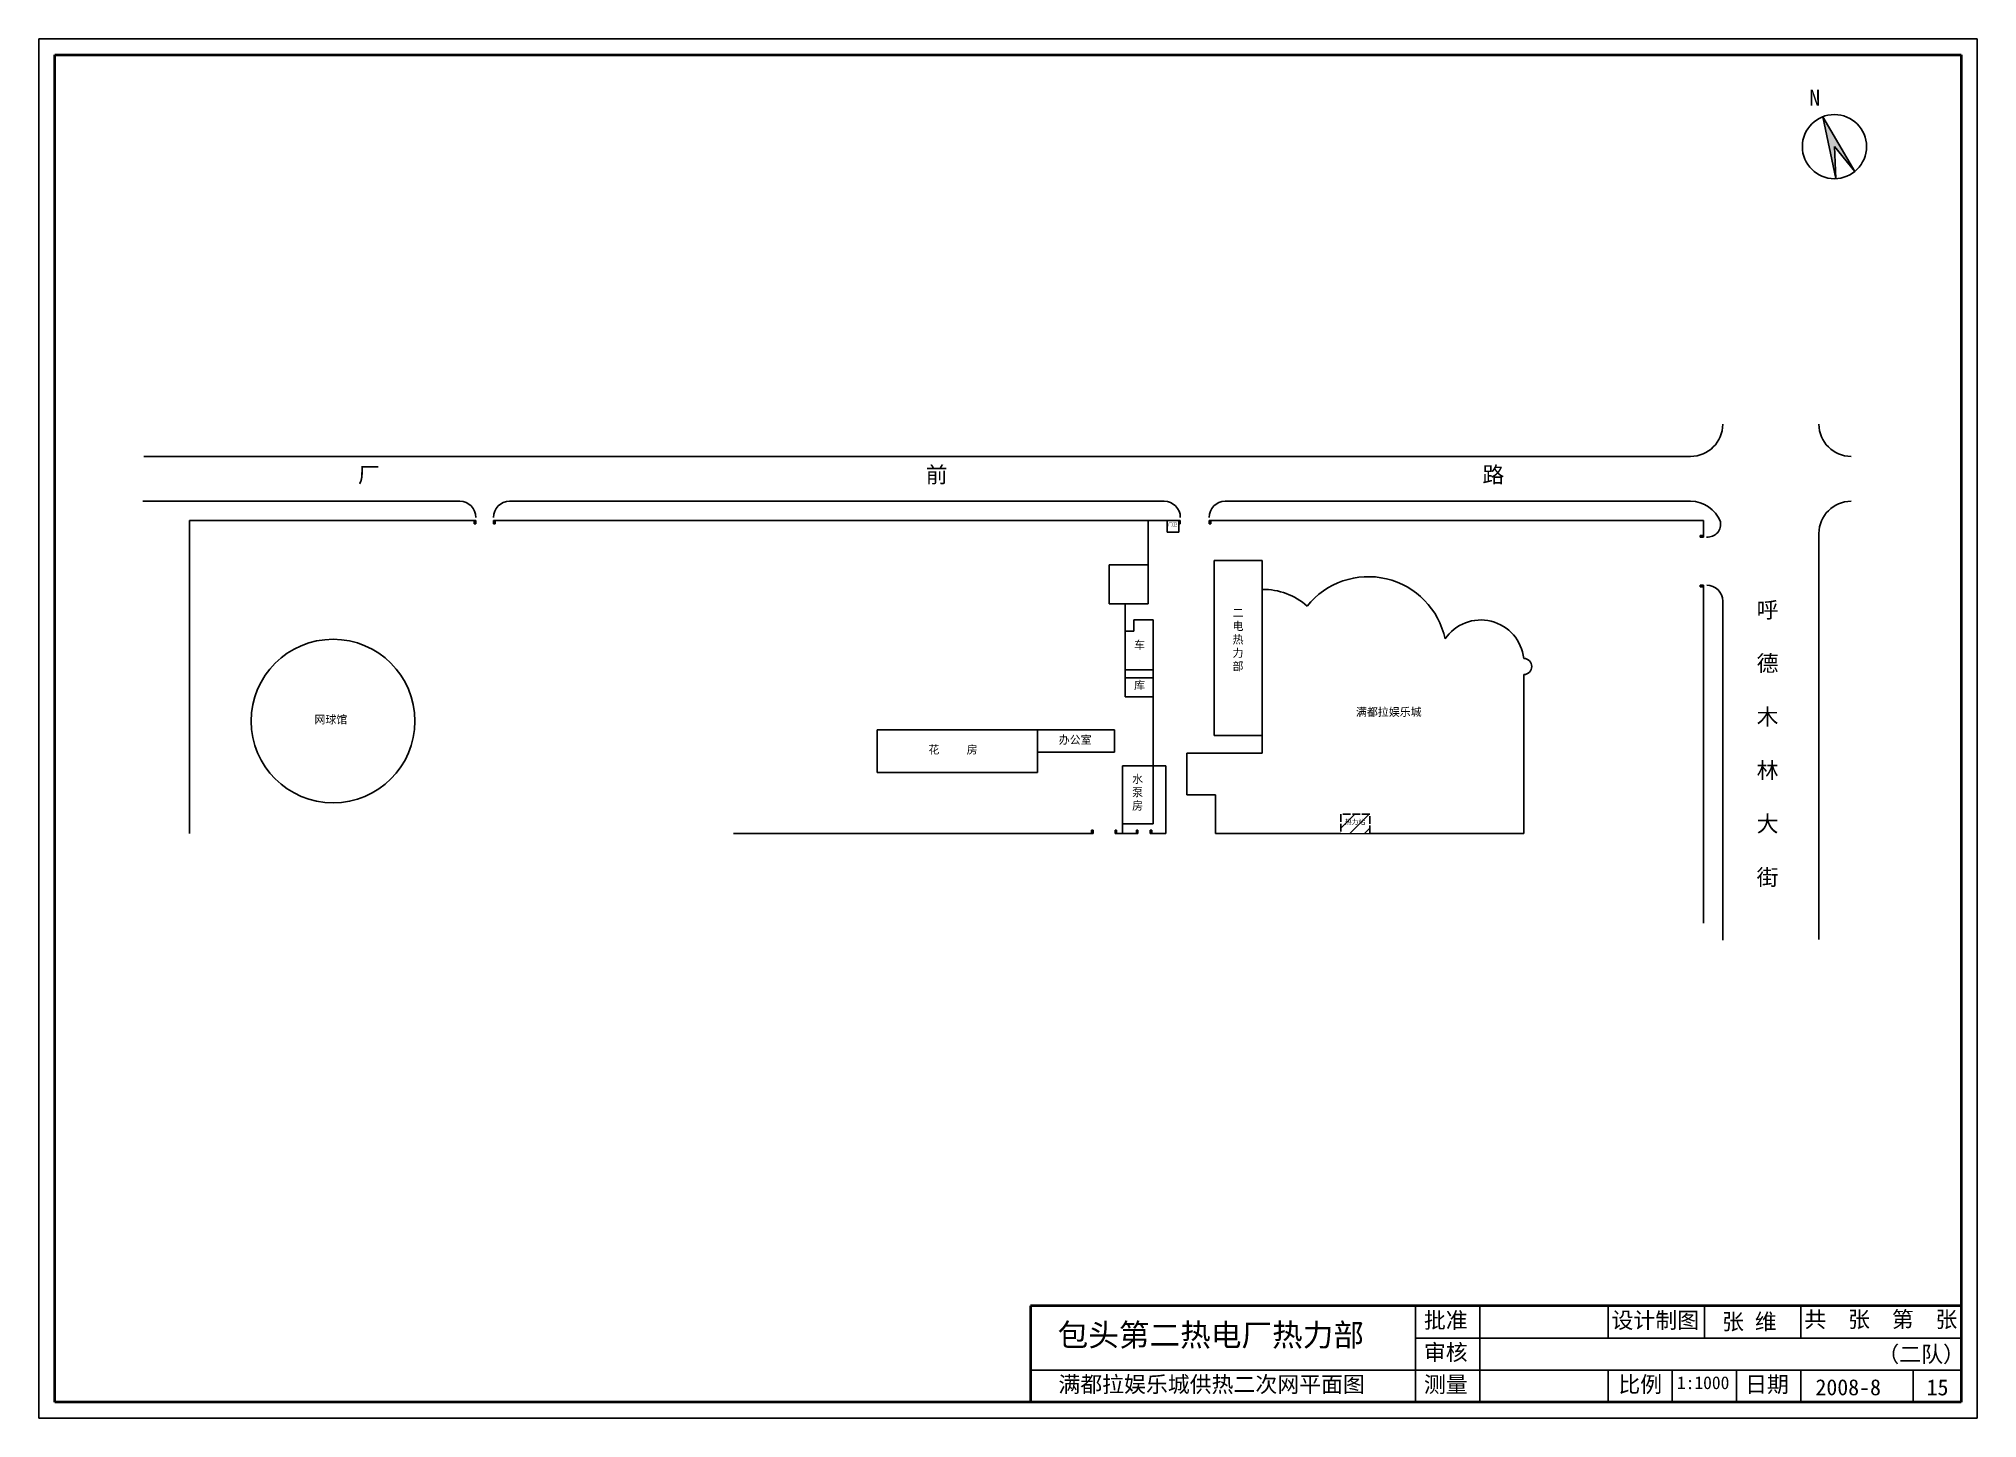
# Model space of a CAD drawing. Header units: millimetres. Extents: x 710 to 1314, y 285 to 715.
import ezdxf

# ---------------------------------------------------------------- set-up
doc = ezdxf.new("R2010")
doc.units = ezdxf.units.MM
doc.linetypes.add('ACAD_ISO02W100', pattern=[15, 12, -3])
doc.layers.add('围栏', color=3, linetype='Continuous')
doc.layers.add('边线', color=1, linetype='Continuous')
doc.layers.add('标注', color=7, linetype='Continuous', lineweight=18)

msp = doc.modelspace()

# ---------------------------------------------------------------- hatches: boundary and pattern name
msp.add_hatch(color=256).paths.add_polyline_path([(1266.1, 691.06), (1270.17, 671.74), (1269.69, 681.73), (1276.03, 673.99)])
at = {"layer": '围栏'}
h = msp.add_hatch(dxfattribs=at)
h.set_pattern_fill('ANSI31', color=5, style=0)
h.paths.add_polyline_path([(1115.88, 467.67), (1124.88, 467.67), (1124.88, 473.67), (1115.88, 473.67)])
h.paths.add_polyline_path([(1116.78, 472.33), (1123.84, 472.33), (1123.84, 469.6), (1116.78, 469.6)], flags=24)

# ---------------------------------------------------------------- linework, layer by layer
at = {"lineweight": 40}
for p, q in [((715.18, 290.35), (715.18, 710.35)), ((715.18, 710.35), (1309.18, 710.35)), ((1309.18, 710.35), (1309.18, 290.35)), ((1309.18, 320.35), (1019.18, 320.35)), ((1019.18, 320.35), (1019.18, 290.35)), ((1309.18, 290.35), (715.18, 290.35))]:
    msp.add_line(p, q, dxfattribs=at)
for p, q in [((1266.1, 691.06), (1270.17, 671.74)), ((1266.1, 691.06), (1276.03, 673.99)), ((1270.17, 671.74), (1269.69, 681.73)), ((1276.03, 673.99), (1269.69, 681.73)), ((742.91, 585.17), (1224.88, 585.17)), ((742.63, 571.17), (841.38, 571.17)), ((856.88, 571.17), (1060.88, 571.17)), ((1079.86, 571.17), (1224.88, 571.17)), ((1061.78, 565.17), (1061.78, 561.57)), ((1065.38, 565.17), (1061.78, 565.17)), ((1065.38, 561.57), (1065.38, 565.17)), ((1061.78, 561.57), (1065.38, 561.57)), ((1264.88, 561.17), (1264.88, 434.62)), ((1055.88, 551.37), (1043.68, 551.37)), ((1043.68, 551.37), (1043.68, 539.17)), ((1055.88, 539.17), (1055.88, 551.37)), ((1091.38, 552.67), (1076.38, 552.67)), ((1076.38, 498.17), (1076.38, 552.67)), ((1091.38, 543.67), (1091.38, 552.67)), ((1091.38, 543.67), (1091.38, 498.17)), ((1043.68, 539.17), (1055.88, 539.17)), ((1234.88, 540.03), (1234.88, 434.32)), ((1051.38, 534.27), (1057.38, 534.27)), ((1051.38, 530.67), (1051.38, 534.27)), ((1057.38, 534.27), (1057.38, 518.67)), ((1057.38, 534.27), (1057.38, 530.67)), ((1048.68, 518.67), (1048.68, 530.67)), ((1051.38, 530.67), (1048.68, 530.67)), ((1057.38, 518.67), (1048.68, 518.67)), ((1048.68, 510.17), (1048.68, 516.17)), ((1048.68, 516.17), (1057.38, 516.17)), ((1057.38, 516.17), (1057.38, 510.17)), ((1172.88, 467.67), (1172.88, 517.17)), ((1057.38, 510.17), (1048.68, 510.17)), ((971.38, 486.67), (971.38, 499.97)), ((971.38, 499.97), (1045.38, 499.97)), ((1021.38, 499.97), (1021.38, 486.67)), ((1045.38, 499.97), (1045.38, 492.97)), ((1091.38, 498.17), (1076.38, 498.17)), ((1091.38, 492.67), (1091.38, 498.17)), ((1045.38, 492.97), (1021.38, 492.97)), ((1067.88, 479.67), (1067.88, 492.67)), ((1067.88, 492.67), (1091.38, 492.67)), ((1021.38, 486.67), (971.38, 486.67)), ((1047.88, 470.67), (1047.88, 488.67)), ((1047.88, 488.67), (1057.38, 488.67)), ((1057.38, 488.67), (1057.38, 470.67)), ((1076.88, 479.67), (1067.88, 479.67)), ((1076.88, 467.67), (1076.88, 479.67)), ((1057.38, 470.67), (1047.88, 470.67)), ((1115.88, 467.67), (1076.88, 467.67)), ((1172.88, 467.67), (1124.88, 467.67)), ((1139.18, 320.35), (1139.18, 290.35)), ((1159.18, 320.35), (1159.18, 290.35)), ((1199.18, 320.35), (1199.18, 310.35)), ((1229.22, 320.35), (1229.22, 310.35)), ((1259.18, 320.35), (1259.18, 310.35)), ((1309.18, 310.35), (1139.18, 310.35)), ((1309.18, 300.35), (1019.18, 300.35)), ((1199.18, 300.35), (1199.18, 290.35)), ((1219.18, 300.35), (1219.18, 290.35)), ((1239.18, 300.35), (1239.18, 290.35)), ((1259.18, 300.35), (1259.18, 290.35)), ((1294.18, 300.35), (1294.18, 290.35))]:
    msp.add_line(p, q)
at = {"linetype": 'ACAD_ISO02W100', "ltscale": 0.2}
for p, q in [((1124.88, 473.67), (1115.88, 473.67)), ((1115.88, 473.67), (1115.88, 467.67)), ((1124.88, 467.67), (1124.88, 473.67))]:
    msp.add_line(p, q, dxfattribs=at)
for centre, radius in [((1269.69, 681.73), 10), ((801.88, 502.67), 25.5)]:
    msp.add_circle(centre, radius)
for centre, radius, start, end in [((1224.88, 595.17), 10, 270, 0), ((1274.88, 595.17), 10, 180, 270), ((841.38, 566.17), 5, 0, 90), ((856.88, 566.17), 5, 90, 180), ((1060.88, 566.17), 5, 0, 90), ((1079.86, 566.17), 5, 90, 180), ((1224.88, 561.17), 10, 21.74899, 90), ((1274.88, 561.17), 10, 90, 180), ((1230.19, 564.07), 4.05, 265.55608, 11.46572), ((1091.82, 523.37), 20.31, 48.09092, 91.22958), ((1124.47, 523.24), 24.43, 11.86805, 141.40137), ((1229.88, 540.03), 5, 0, 90), ((1159.51, 520.72), 13.45, 6.17594, 145.8895), ((1172.88, 519.67), 2.5, 270, 90)]:
    msp.add_arc(centre, radius, start, end)
at = {"layer": '围栏'}
for p, q in [((757.12, 565.17), (846.38, 565.17)), ((757.12, 565.17), (757.12, 467.67)), ((845.88, 564.17), (845.88, 565.17)), ((845.88, 564.17), (846.38, 564.17)), ((846.38, 564.17), (846.38, 565.17)), ((851.88, 564.17), (851.88, 565.17)), ((851.88, 565.17), (1065.88, 565.17)), ((851.88, 564.17), (852.38, 564.17)), ((852.38, 564.17), (852.38, 565.17)), ((1055.88, 551.37), (1055.88, 565.17)), ((1065.38, 565.17), (1065.38, 564.17)), ((1065.38, 564.17), (1065.88, 564.17)), ((1065.88, 564.17), (1065.88, 565.17)), ((1074.88, 565.17), (1074.88, 564.17)), ((1074.88, 565.17), (1228.88, 565.17)), ((1074.88, 564.17), (1075.38, 564.17)), ((1075.38, 564.17), (1075.38, 565.17)), ((1228.88, 565.17), (1228.88, 560.03)), ((1228.88, 560.53), (1227.88, 560.53)), ((1227.88, 560.53), (1227.88, 560.03)), ((1227.88, 560.03), (1228.88, 560.03)), ((1227.88, 545.03), (1227.88, 544.53)), ((1228.88, 545.03), (1227.88, 545.03)), ((1227.88, 544.53), (1228.88, 544.53)), ((1228.88, 545.03), (1228.88, 439.7)), ((1048.68, 530.67), (1048.68, 539.17)), ((1048.68, 516.17), (1048.68, 518.67)), ((1057.38, 518.67), (1057.38, 516.17)), ((1057.38, 488.67), (1057.38, 510.17)), ((1057.38, 488.67), (1061.38, 488.67)), ((1061.38, 488.67), (1061.38, 467.67)), ((1038.7, 467.67), (926.64, 467.67)), ((1038.7, 468.67), (1038.2, 468.67)), ((1038.2, 468.67), (1038.2, 467.67)), ((1038.7, 467.67), (1038.7, 468.67)), ((1045.54, 468.67), (1045.54, 467.67)), ((1046.04, 468.67), (1045.54, 468.67)), ((1052.68, 467.67), (1045.54, 467.67)), ((1046.04, 467.67), (1046.04, 468.67)), ((1047.88, 470.67), (1047.88, 467.67)), ((1052.18, 468.67), (1052.18, 467.67)), ((1052.68, 468.67), (1052.18, 468.67)), ((1052.68, 467.67), (1052.68, 468.67)), ((1056.95, 468.67), (1056.45, 468.67)), ((1056.45, 468.67), (1056.45, 467.67)), ((1061.38, 467.67), (1056.45, 467.67)), ((1056.95, 467.67), (1056.95, 468.67))]:
    msp.add_line(p, q, dxfattribs=at)
at = {"layer": '标注'}
msp.add_line((1115.88, 467.67), (1124.88, 467.67), dxfattribs=at)
at = {"layer": '边线'}
for p, q in [((710.18, 715.35), (1314.18, 715.35)), ((710.18, 285.35), (710.18, 715.35)), ((1314.18, 715.35), (1314.18, 285.35)), ((1314.18, 285.35), (710.18, 285.35))]:
    msp.add_line(p, q, dxfattribs=at)

# ---------------------------------------------------------------- texts
at = {"attachment_point": 1}
for s, insert, char_height, width in [('N', (1261.85, 699.47), 5, 13.437), ('{\\fSimSun|b0|i0|c134|p54;二电热力部}', (1082.15, 537.66), 2.5, 4.5367), ('{\\fSimSun|b0|i0|c134|p54;满都拉娱乐城}', (1120.6, 506.74), 2.5, 39.4498), ('{\\fSimHei|b0|i0|c134|p2;包头第二热电厂热力部}', (1027.63, 314.81), 7, 133.3392), ('{\\fFangSong_GB2312|b0|i0|c134|p49;批准}', (1141.77, 318.41), 5, 88.5221), ('{\\fFangSong_GB2312|b0|i0|c134|p49;设计制图}', (1200.24, 318.41), 5, 88.5221), ('{\\fFangSong_GB2312|b0|i0|c134|p49;共  张  第  张}', (1260.32, 318.68), 5, 88.5221), ('{\\fFangSong_GB2312|b0|i0|c134|p49;审核}', (1141.77, 308.41), 5, 88.5221), ('{\\fSimSun|b0|i0|c134|p54;满都拉娱乐城供热二次网平面图}', (1027.88, 298.43), 5, 145.2356), ('{\\fFangSong_GB2312|b0|i0|c134|p49;测量}', (1141.77, 298.41), 5, 88.5221), ('{\\fFangSong_GB2312|b0|i0|c134|p49;比例}', (1202.36, 298.41), 5, 88.5221), ('{\\fFangSong_GB2312|b0|i0|c134|p49;日期}', (1241.85, 298.41), 5, 88.5221)]:
    msp.add_mtext(s, dxfattribs=dict(at, insert=insert, char_height=char_height, width=width))
at = {"layer": '标注', "attachment_point": 1}
for s, insert, char_height, width in [('{\\fSimSun|b0|i0|c134|p54;厂                                                  前                                                 路}', (809.65, 581.97), 5, 385.9232), ('{\\fSimSun|b0|i0|c134|p54;\\H0.6667x;门卫}', (1062.12, 564.43), 1.5, 3.7605), ('{\\fSimSun|b0|i0|c134|p54;呼\\P\\P德\\P\\P木\\P\\P林\\P\\P大\\P\\P街}', (1245.45, 539.83), 5, 7.5229), ('{\\fSimSun|b0|i0|c134|p54;车\\P\\P\\P库}', (1051.47, 527.61), 2.5, 3.2613), ('{\\fSimSun|b0|i0|c134|p54;网球馆}', (796.08, 504.38), 2.5, 16.9244), ('{\\fSimSun|b0|i0|c134|p54;花     房}', (987.41, 495), 2.5, 20.1269), ('{\\fSimSun|b0|i0|c134|p54;办公室}', (1028, 498.06), 2.5, 12.5936), ('{\\fSimSun|b0|i0|c134|p54;水泵房}', (1050.86, 485.86), 2.5, 3.2762), ('{\\fSimSun|b0|i0|c134|p54;热力站}', (1117.16, 471.96), 1.5, 8.2491), ('{\\fKaiTi_GB2312|b0|i0|c134|p49;张 维}', (1234.67, 317.96), 5, 30.3874), ('{\\fKaiTi_GB2312|b0|i0|c134|p49;（二队）}', (1283.06, 307.83), 5, 30.3874), ('{\\H0.8x;1:1000}', (1220.62, 298.42), 5, 42.6517), ('2008-8', (1263.78, 297.51), 5, 42.6517), ('15', (1298.42, 297.48), 5, 42.6517)]:
    msp.add_mtext(s, dxfattribs=dict(at, insert=insert, char_height=char_height, width=width))

doc.saveas('drawing.dxf')
